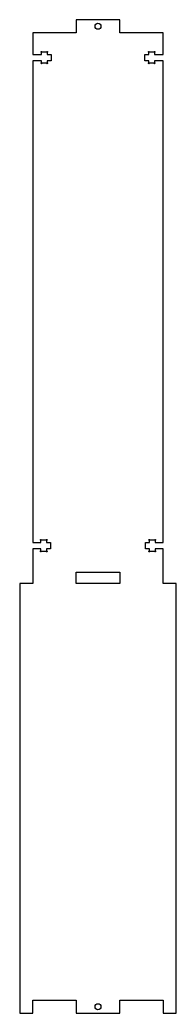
# Model space of a CAD drawing. Header units: millimetres. Extents: x -41 to 41, y -225 to 295.
import ezdxf

# ---------------------------------------------------------------- set-up
doc = ezdxf.new("R2010")
doc.units = ezdxf.units.MM

msp = doc.modelspace()

# ---------------------------------------------------------------- linework, layer by layer
msp.add_lwpolyline([(34.22, 18.1), (29.94, 18.1), (29.94, 17, -2.414214), (29.69, 16.75), (27.19, 16.75, -2.414214), (26.94, 17), (26.94, 18.1), (24.94, 18.1), (24.94, 21.4), (26.94, 21.4), (26.94, 22.5, -2.414214), (27.19, 22.75), (29.69, 22.75, -2.414214), (29.94, 22.5), (29.94, 21.4), (34.22, 21.4), (34.22, 273.6), (29.62, 273.6), (29.62, 272.5, -2.414214), (29.37, 272.25), (26.87, 272.25, -2.414214), (26.62, 272.5), (26.62, 273.6), (24.62, 273.6), (24.62, 276.9), (26.62, 276.9), (26.62, 278, -2.414214), (26.87, 278.25), (29.37, 278.25, -2.414214), (29.62, 278), (29.62, 276.9), (34.22, 276.9), (34.22, 288.28), (11.41, 288.28), (11.41, 295), (-11.41, 295), (-11.41, 288.28), (-34.22, 288.28), (-34.22, 276.9), (-29.62, 276.9), (-29.62, 278, -2.414214), (-29.37, 278.25), (-26.87, 278.25, -2.414214), (-26.62, 278), (-26.62, 276.9), (-24.62, 276.9), (-24.62, 273.6), (-26.62, 273.6), (-26.62, 272.5, -2.414214), (-26.87, 272.25), (-29.37, 272.25, -2.414214), (-29.62, 272.5), (-29.62, 273.6), (-34.22, 273.6), (-34.22, 21.4), (-29.94, 21.4), (-29.94, 22.5, -2.414214), (-29.69, 22.75), (-27.19, 22.75, -2.414214), (-26.94, 22.5), (-26.94, 21.4), (-24.94, 21.4), (-24.94, 18.1), (-26.94, 18.1), (-26.94, 17, -2.414214), (-27.19, 16.75), (-29.69, 16.75, -2.414214), (-29.94, 17), (-29.94, 18.1), (-34.22, 18.1), (-34.22, 0), (-40.94, 0), (-40.94, -225), (-34.22, -225), (-34.22, -218.28), (-11.41, -218.28), (-11.41, -225), (11.41, -225), (11.41, -218.28), (34.22, -218.28), (34.22, -225), (40.94, -225), (40.94, 0), (34.22, 0)], format="xyb", close=True)
msp.add_lwpolyline([(11.41, 0), (-11.41, 0), (-11.41, 5.88), (11.41, 5.88)], close=True)
for centre in [(0, 291.64), (0, -221.64)]:
    msp.add_circle(centre, 1.57)

doc.saveas('drawing.dxf')
